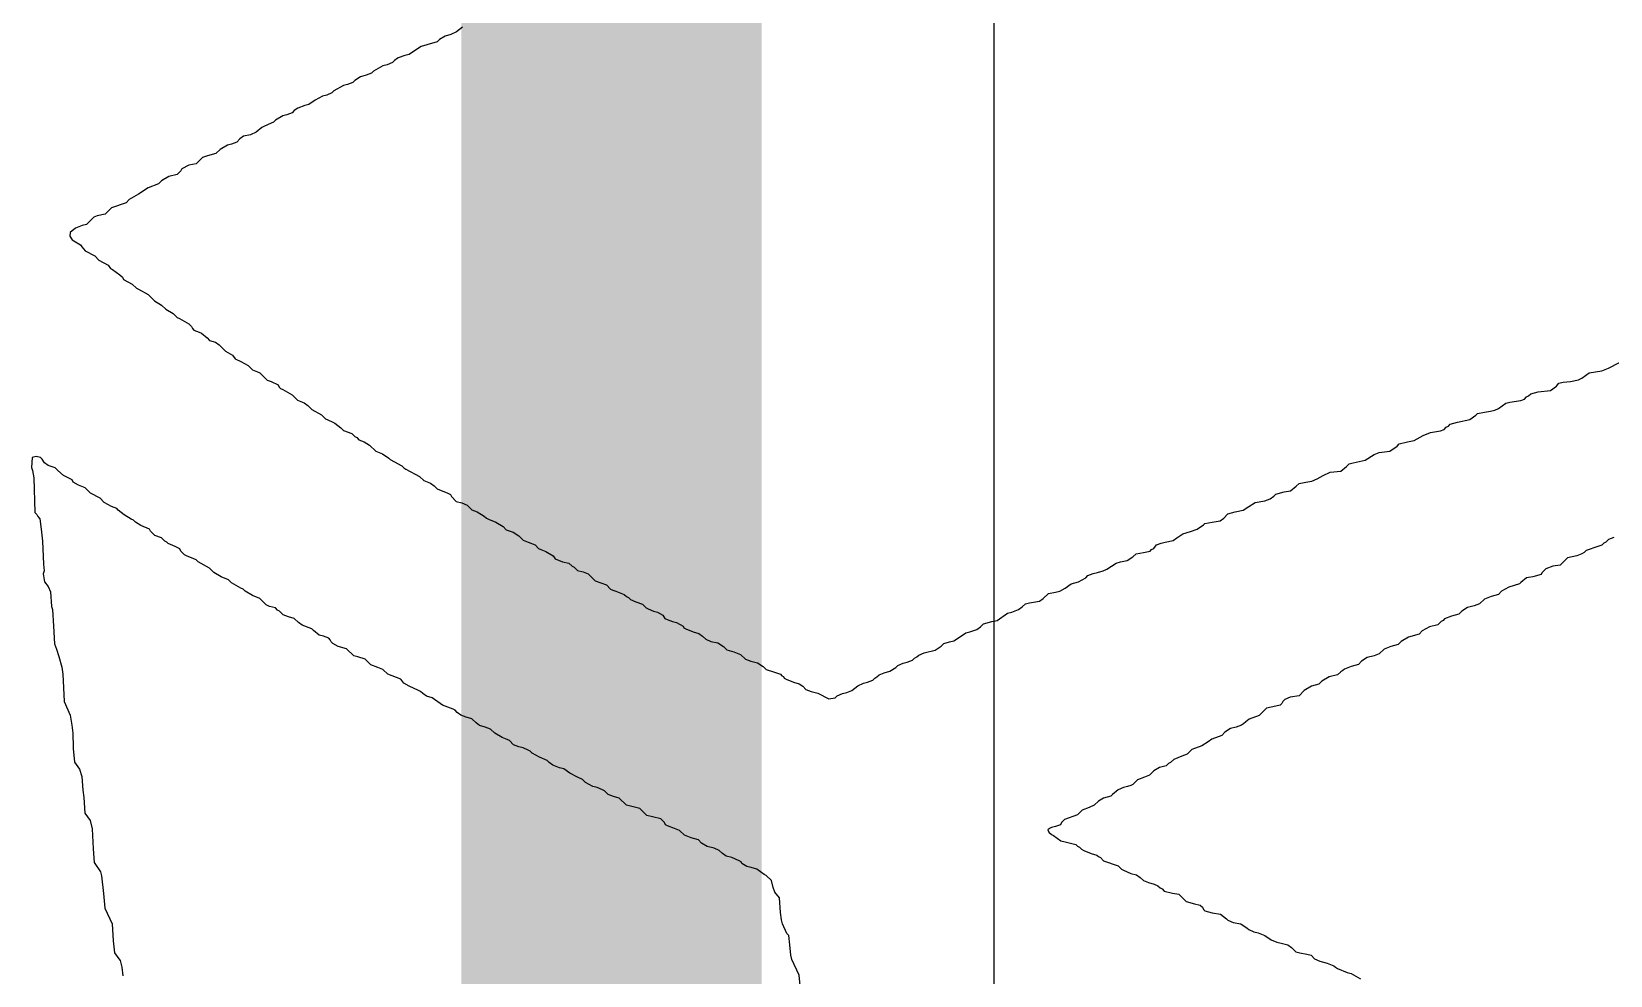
# Model space of a CAD drawing. Header units: inches. Extents: x 0 to 12.7, y -0.1 to 3.5.
# Drawn here: x 0.8146 to 0.9198, y 0.6828 to 0.7457 of the extents above; entities that cross this region are included whole.
import ezdxf

# ---------------------------------------------------------------- set-up
doc = ezdxf.new("R2010")
doc.units = ezdxf.units.IN
doc.header["$MEASUREMENT"] = 0
doc.layers.add('Bottom Overlay', color=54, linetype='Continuous')
doc.layers.add('Top Layer', color=1, linetype='Continuous')

msp = doc.modelspace()

# ---------------------------------------------------------------- linework, layer by layer
at = {"layer": 'Bottom Overlay'}
for p, q in [((0.84333, 0.74599), (0.84295, 0.74568)), ((0.84097, 0.74481), (0.84058, 0.74471)), ((0.84166, 0.74502), (0.84097, 0.74481)), ((0.8418, 0.74516), (0.84166, 0.74502)), ((0.84218, 0.7454), (0.8418, 0.74516)), ((0.84257, 0.74551), (0.84218, 0.7454)), ((0.84295, 0.74568), (0.84257, 0.74551)), ((0.83881, 0.74377), (0.83867, 0.74363)), ((0.83905, 0.74394), (0.83881, 0.74377)), ((0.8395, 0.74411), (0.83905, 0.74394)), ((0.83978, 0.74418), (0.8395, 0.74411)), ((0.8402, 0.74446), (0.83978, 0.74418)), ((0.84058, 0.74471), (0.8402, 0.74446)), ((0.83655, 0.74269), (0.83616, 0.74244)), ((0.83693, 0.74279), (0.83655, 0.74269)), ((0.83728, 0.74293), (0.83693, 0.74279)), ((0.83742, 0.74307), (0.83728, 0.74293)), ((0.83804, 0.74342), (0.83742, 0.74307)), ((0.83832, 0.74349), (0.83804, 0.74342)), ((0.83867, 0.74363), (0.83832, 0.74349)), ((0.83463, 0.74161), (0.83429, 0.74147)), ((0.83477, 0.74175), (0.83463, 0.74161)), ((0.8354, 0.7421), (0.83477, 0.74175)), ((0.83568, 0.74217), (0.8354, 0.7421)), ((0.83603, 0.7423), (0.83568, 0.74217)), ((0.83616, 0.74244), (0.83603, 0.7423)), ((0.83237, 0.7406), (0.83213, 0.74043)), ((0.83283, 0.74077), (0.83237, 0.7406)), ((0.8331, 0.74084), (0.83283, 0.74077)), ((0.83352, 0.74112), (0.8331, 0.74084)), ((0.83401, 0.7414), (0.83352, 0.74112)), ((0.83429, 0.74147), (0.83401, 0.7414)), ((0.8306, 0.73959), (0.83011, 0.73938)), ((0.83074, 0.73966), (0.8306, 0.73959)), ((0.83088, 0.7398), (0.83074, 0.73966)), ((0.83136, 0.74008), (0.83088, 0.7398)), ((0.83164, 0.74015), (0.83136, 0.74008)), ((0.83199, 0.74029), (0.83164, 0.74015)), ((0.83213, 0.74043), (0.83199, 0.74029)), ((0.82851, 0.73855), (0.8283, 0.73834)), ((0.82875, 0.73872), (0.82851, 0.73855)), ((0.82921, 0.73883), (0.82875, 0.73872)), ((0.82959, 0.739), (0.82921, 0.73883)), ((0.82997, 0.73931), (0.82959, 0.739)), ((0.83011, 0.73938), (0.82997, 0.73931)), ((0.82635, 0.73743), (0.82601, 0.7373)), ((0.82691, 0.73757), (0.82635, 0.73743)), ((0.82719, 0.73785), (0.82691, 0.73757)), ((0.82768, 0.73813), (0.82719, 0.73785)), ((0.82795, 0.7382), (0.82768, 0.73813)), ((0.8283, 0.73834), (0.82795, 0.7382)), ((0.82458, 0.73643), (0.82434, 0.73618)), ((0.82465, 0.73656), (0.82458, 0.73643)), ((0.8251, 0.73681), (0.82465, 0.73656)), ((0.82559, 0.73688), (0.8251, 0.73681)), ((0.82601, 0.7373), (0.82559, 0.73688)), ((0.82239, 0.73528), (0.82176, 0.73486)), ((0.82308, 0.73556), (0.82239, 0.73528)), ((0.82329, 0.73576), (0.82308, 0.73556)), ((0.82378, 0.73604), (0.82329, 0.73576)), ((0.82434, 0.73618), (0.82378, 0.73604)), ((0.82093, 0.7343), (0.81995, 0.73396)), ((0.82114, 0.73451), (0.82093, 0.7343)), ((0.82176, 0.73486), (0.82114, 0.73451)), ((0.81877, 0.73333), (0.81828, 0.73284)), ((0.81901, 0.73343), (0.81877, 0.73333)), ((0.81954, 0.73354), (0.81901, 0.73343)), ((0.81995, 0.73396), (0.81954, 0.73354)), ((0.8172, 0.73232), (0.81717, 0.73208)), ((0.81755, 0.7326), (0.8172, 0.73232)), ((0.818, 0.73277), (0.81755, 0.7326)), ((0.81828, 0.73284), (0.818, 0.73277)), ((0.81717, 0.73208), (0.81734, 0.73183)), ((0.81734, 0.73183), (0.8179, 0.73149)), ((0.8179, 0.73149), (0.81797, 0.73135)), ((0.81797, 0.73135), (0.81821, 0.7311)), ((0.81821, 0.7311), (0.81884, 0.73075)), ((0.81884, 0.73075), (0.81912, 0.73048)), ((0.81912, 0.73048), (0.81974, 0.73013)), ((0.81974, 0.73013), (0.81988, 0.72992)), ((0.81988, 0.72992), (0.82002, 0.72985)), ((0.82002, 0.72985), (0.82051, 0.7295)), ((0.82051, 0.7295), (0.82068, 0.72933)), ((0.82068, 0.72933), (0.82075, 0.72919)), ((0.82075, 0.72919), (0.82134, 0.72888)), ((0.82134, 0.72888), (0.82162, 0.7286)), ((0.82162, 0.7286), (0.82176, 0.72853)), ((0.82176, 0.72853), (0.82239, 0.72818)), ((0.82239, 0.72818), (0.82281, 0.72776)), ((0.82281, 0.72776), (0.82329, 0.72748)), ((0.82329, 0.72748), (0.82357, 0.72721)), ((0.82357, 0.72721), (0.82406, 0.72693)), ((0.82406, 0.72693), (0.82434, 0.72665)), ((0.82434, 0.72665), (0.82448, 0.72658)), ((0.82448, 0.72658), (0.8251, 0.72623)), ((0.8251, 0.72623), (0.82528, 0.72606)), ((0.82528, 0.72606), (0.82535, 0.72592)), ((0.82535, 0.72592), (0.82545, 0.72581)), ((0.82545, 0.72581), (0.8258, 0.72568)), ((0.8258, 0.72568), (0.82594, 0.72561)), ((0.82594, 0.72561), (0.82632, 0.72529)), ((0.82632, 0.72529), (0.82649, 0.72512)), ((0.82649, 0.72512), (0.82688, 0.72501)), ((0.82688, 0.72501), (0.82712, 0.72484)), ((0.82712, 0.72484), (0.82754, 0.72442)), ((0.82754, 0.72442), (0.82802, 0.72414)), ((0.82802, 0.72414), (0.8282, 0.7239)), ((0.8282, 0.7239), (0.82858, 0.72373)), ((0.82858, 0.72373), (0.82907, 0.72345)), ((0.82907, 0.72345), (0.82935, 0.72317)), ((0.82935, 0.72317), (0.82969, 0.72303)), ((0.82969, 0.72303), (0.82983, 0.72296)), ((0.82983, 0.72296), (0.83032, 0.72247)), ((0.91792, 0.72261), (0.91841, 0.72296)), ((0.91841, 0.72296), (0.91924, 0.7231)), ((0.91924, 0.7231), (0.9197, 0.72327)), ((0.9197, 0.72327), (0.92043, 0.72366)), ((0.83032, 0.72247), (0.8306, 0.7224)), ((0.8306, 0.7224), (0.83105, 0.72216)), ((0.83105, 0.72216), (0.83112, 0.72202)), ((0.83112, 0.72202), (0.83122, 0.72192)), ((0.83122, 0.72192), (0.83136, 0.72185)), ((0.83136, 0.72185), (0.83199, 0.7215)), ((0.91451, 0.72157), (0.915, 0.72171)), ((0.915, 0.72171), (0.91583, 0.72178)), ((0.91583, 0.72178), (0.91622, 0.72209)), ((0.91622, 0.72209), (0.91639, 0.72227)), ((0.91639, 0.72227), (0.91667, 0.72234)), ((0.91667, 0.72234), (0.91716, 0.7224)), ((0.91716, 0.7224), (0.91768, 0.72251)), ((0.91768, 0.72251), (0.91792, 0.72261)), ((0.83199, 0.7215), (0.83234, 0.72115)), ((0.83234, 0.72115), (0.83279, 0.72098)), ((0.83279, 0.72098), (0.83303, 0.7208)), ((0.83303, 0.7208), (0.83331, 0.72053)), ((0.91211, 0.72049), (0.91236, 0.7206)), ((0.91236, 0.7206), (0.91284, 0.72094)), ((0.91284, 0.72094), (0.91312, 0.72101)), ((0.91312, 0.72101), (0.91385, 0.72112)), ((0.91385, 0.72112), (0.91409, 0.72122)), ((0.91409, 0.72122), (0.91423, 0.72136)), ((0.91423, 0.72136), (0.91437, 0.72143)), ((0.91437, 0.72143), (0.91451, 0.72157)), ((0.83331, 0.72053), (0.83394, 0.72018)), ((0.83394, 0.72018), (0.83422, 0.7199)), ((0.83422, 0.7199), (0.83436, 0.71983)), ((0.83436, 0.71983), (0.8347, 0.71969)), ((0.8347, 0.71969), (0.83484, 0.71962)), ((0.83484, 0.71962), (0.83523, 0.71931)), ((0.90902, 0.71941), (0.90915, 0.71955)), ((0.90915, 0.71955), (0.90964, 0.71969)), ((0.90964, 0.71969), (0.91044, 0.71987)), ((0.91044, 0.71987), (0.91086, 0.72014)), ((0.91086, 0.72014), (0.91096, 0.72025)), ((0.91096, 0.72025), (0.91142, 0.72035)), ((0.91142, 0.72035), (0.91183, 0.72042)), ((0.91183, 0.72042), (0.91211, 0.72049)), ((0.83523, 0.71931), (0.8354, 0.71913)), ((0.8354, 0.71913), (0.83596, 0.71893)), ((0.83596, 0.71893), (0.83616, 0.71872)), ((0.83616, 0.71872), (0.8363, 0.71865)), ((0.8363, 0.71865), (0.83644, 0.71851)), ((0.83644, 0.71851), (0.83679, 0.71837)), ((0.9063, 0.71837), (0.90675, 0.71847)), ((0.90675, 0.71847), (0.90735, 0.71879)), ((0.90735, 0.71879), (0.90783, 0.719)), ((0.90783, 0.719), (0.90849, 0.7191)), ((0.90849, 0.7191), (0.90874, 0.7192)), ((0.90874, 0.7192), (0.90888, 0.71934)), ((0.90888, 0.71934), (0.90902, 0.71941)), ((0.81494, 0.7174), (0.81466, 0.71733)), ((0.81522, 0.71733), (0.81494, 0.7174)), ((0.83679, 0.71837), (0.83714, 0.71816)), ((0.83714, 0.71816), (0.83756, 0.71774)), ((0.83756, 0.71774), (0.83801, 0.71757)), ((0.83801, 0.71757), (0.83843, 0.71729)), ((0.90348, 0.71715), (0.90407, 0.71753)), ((0.90407, 0.71753), (0.90442, 0.71767)), ((0.90442, 0.71767), (0.90512, 0.71774)), ((0.90512, 0.71774), (0.90561, 0.71809)), ((0.90561, 0.71809), (0.90574, 0.71823)), ((0.90574, 0.71823), (0.9063, 0.71837)), ((0.81466, 0.71733), (0.81463, 0.71666)), ((0.81463, 0.71666), (0.8147, 0.71646)), ((0.8147, 0.71646), (0.81477, 0.71597)), ((0.81533, 0.71722), (0.81522, 0.71733)), ((0.8155, 0.71698), (0.81533, 0.71722)), ((0.81574, 0.7168), (0.8155, 0.71698)), ((0.8162, 0.71663), (0.81574, 0.7168)), ((0.81637, 0.71646), (0.8162, 0.71663)), ((0.81675, 0.71614), (0.81637, 0.71646)), ((0.83843, 0.71729), (0.83853, 0.71719)), ((0.83853, 0.71719), (0.8393, 0.71677)), ((0.8393, 0.71677), (0.83944, 0.71663)), ((0.83944, 0.71663), (0.83957, 0.71656)), ((0.83957, 0.71656), (0.84048, 0.71607)), ((0.90067, 0.71614), (0.90115, 0.71635)), ((0.90115, 0.71635), (0.90185, 0.71642)), ((0.90185, 0.71642), (0.90223, 0.71673)), ((0.90223, 0.71673), (0.90241, 0.71691)), ((0.90241, 0.71691), (0.90268, 0.71698)), ((0.90268, 0.71698), (0.90348, 0.71715)), ((0.81477, 0.71597), (0.81484, 0.71367)), ((0.81689, 0.71607), (0.81675, 0.71614)), ((0.81734, 0.71583), (0.81689, 0.71607)), ((0.81741, 0.71569), (0.81734, 0.71583)), ((0.81776, 0.71548), (0.81741, 0.71569)), ((0.81821, 0.71531), (0.81776, 0.71548)), ((0.81856, 0.71496), (0.81821, 0.71531)), ((0.84048, 0.71607), (0.84076, 0.71579)), ((0.84076, 0.71579), (0.84121, 0.71562)), ((0.84121, 0.71562), (0.84145, 0.71545)), ((0.84145, 0.71545), (0.84166, 0.71524)), ((0.89851, 0.7151), (0.89889, 0.71541)), ((0.89889, 0.71541), (0.89907, 0.71559)), ((0.89907, 0.71559), (0.89952, 0.71569)), ((0.89952, 0.71569), (0.89993, 0.71576)), ((0.89993, 0.71576), (0.90028, 0.7159)), ((0.90028, 0.7159), (0.90067, 0.71614)), ((0.81919, 0.71461), (0.81856, 0.71496)), ((0.81947, 0.71433), (0.81919, 0.71461)), ((0.81995, 0.71406), (0.81947, 0.71433)), ((0.84166, 0.71524), (0.84236, 0.71496)), ((0.84236, 0.71496), (0.84253, 0.71486)), ((0.84253, 0.71486), (0.8426, 0.71472)), ((0.8426, 0.71472), (0.84291, 0.7144)), ((0.84291, 0.7144), (0.8433, 0.7143)), ((0.8433, 0.7143), (0.84364, 0.71416)), ((0.89573, 0.71406), (0.89614, 0.71433)), ((0.89614, 0.71433), (0.8968, 0.71444)), ((0.8968, 0.71444), (0.89715, 0.71458)), ((0.89715, 0.71458), (0.8974, 0.71475)), ((0.8974, 0.71475), (0.89753, 0.71489)), ((0.89753, 0.71489), (0.89809, 0.71503)), ((0.89809, 0.71503), (0.89851, 0.7151)), ((0.81484, 0.71367), (0.81498, 0.71353)), ((0.81498, 0.71353), (0.81505, 0.71339)), ((0.81505, 0.71339), (0.81519, 0.71325)), ((0.81519, 0.71325), (0.81526, 0.71256)), ((0.8203, 0.71392), (0.81995, 0.71406)), ((0.8204, 0.71381), (0.8203, 0.71392)), ((0.82079, 0.7135), (0.8204, 0.71381)), ((0.82127, 0.71322), (0.82079, 0.7135)), ((0.82141, 0.71315), (0.82127, 0.71322)), ((0.84364, 0.71416), (0.84396, 0.71385)), ((0.84396, 0.71385), (0.84431, 0.71371)), ((0.84431, 0.71371), (0.84479, 0.71343)), ((0.84479, 0.71343), (0.84493, 0.71329)), ((0.84493, 0.71329), (0.84507, 0.71322)), ((0.84507, 0.71322), (0.84556, 0.71301)), ((0.89381, 0.71312), (0.89406, 0.71329)), ((0.89406, 0.71329), (0.89433, 0.71357)), ((0.89433, 0.71357), (0.89482, 0.71371)), ((0.89482, 0.71371), (0.89534, 0.71381)), ((0.89534, 0.71381), (0.89573, 0.71406)), ((0.81526, 0.71256), (0.81536, 0.71176)), ((0.82155, 0.71301), (0.82141, 0.71315)), ((0.8219, 0.7128), (0.82155, 0.71301)), ((0.82249, 0.71256), (0.8219, 0.7128)), ((0.82256, 0.71242), (0.82249, 0.71256)), ((0.82284, 0.71214), (0.82256, 0.71242)), ((0.82329, 0.71197), (0.82284, 0.71214)), ((0.84556, 0.71301), (0.84605, 0.71273)), ((0.84605, 0.71273), (0.84625, 0.71252)), ((0.84625, 0.71252), (0.84671, 0.71235)), ((0.84671, 0.71235), (0.84709, 0.71211)), ((0.89092, 0.71197), (0.89134, 0.71225)), ((0.89134, 0.71225), (0.89183, 0.71239)), ((0.89183, 0.71239), (0.89228, 0.71256)), ((0.89228, 0.71256), (0.8927, 0.71284)), ((0.8927, 0.71284), (0.8928, 0.71294)), ((0.8928, 0.71294), (0.89329, 0.71301)), ((0.89329, 0.71301), (0.89381, 0.71312)), ((0.81536, 0.71176), (0.81543, 0.71023)), ((0.8235, 0.71176), (0.82329, 0.71197)), ((0.82364, 0.71169), (0.8235, 0.71176)), ((0.82374, 0.71159), (0.82364, 0.71169)), ((0.8242, 0.71141), (0.82374, 0.71159)), ((0.82451, 0.71124), (0.8242, 0.71141)), ((0.82458, 0.7111), (0.82451, 0.71124)), ((0.82482, 0.71085), (0.82458, 0.7111)), ((0.84709, 0.71211), (0.84737, 0.71183)), ((0.84737, 0.71183), (0.84772, 0.71169)), ((0.84772, 0.71169), (0.84817, 0.71152)), ((0.84817, 0.71152), (0.84841, 0.71127)), ((0.84841, 0.71127), (0.84855, 0.7112)), ((0.84855, 0.7112), (0.8489, 0.71106)), ((0.8887, 0.71099), (0.88915, 0.7111)), ((0.88915, 0.7111), (0.88925, 0.7112)), ((0.88925, 0.7112), (0.88939, 0.71127)), ((0.88939, 0.71127), (0.88957, 0.71152)), ((0.88957, 0.71152), (0.88988, 0.71162)), ((0.88988, 0.71162), (0.89016, 0.71169)), ((0.89016, 0.71169), (0.89068, 0.71179)), ((0.89068, 0.71179), (0.89092, 0.71197)), ((0.9182, 0.71113), (0.91806, 0.71099)), ((0.91897, 0.71141), (0.9182, 0.71113)), ((0.91924, 0.71148), (0.91897, 0.71141)), ((0.91938, 0.71162), (0.91924, 0.71148)), ((0.91952, 0.71169), (0.91938, 0.71162)), ((0.9197, 0.71186), (0.91952, 0.71169)), ((0.92004, 0.712), (0.9197, 0.71186)), ((0.81543, 0.71023), (0.81546, 0.70978)), ((0.82496, 0.71078), (0.82482, 0.71085)), ((0.82545, 0.71058), (0.82496, 0.71078)), ((0.82559, 0.71051), (0.82545, 0.71058)), ((0.82573, 0.71037), (0.82559, 0.71051)), ((0.82649, 0.70995), (0.82573, 0.71037)), ((0.8489, 0.71106), (0.84938, 0.71078)), ((0.84938, 0.71078), (0.84952, 0.71058)), ((0.84952, 0.71058), (0.85001, 0.71037)), ((0.85001, 0.71037), (0.85043, 0.7103)), ((0.85043, 0.7103), (0.85064, 0.71009)), ((0.85064, 0.71009), (0.85078, 0.71002)), ((0.85078, 0.71002), (0.85099, 0.70981)), ((0.88626, 0.70988), (0.88689, 0.7103)), ((0.88689, 0.7103), (0.88717, 0.71037)), ((0.88717, 0.71037), (0.88762, 0.71047)), ((0.88762, 0.71047), (0.888, 0.71072)), ((0.888, 0.71072), (0.88821, 0.71092)), ((0.88821, 0.71092), (0.8887, 0.71099)), ((0.91597, 0.71009), (0.91552, 0.70992)), ((0.91646, 0.71016), (0.91597, 0.71009)), ((0.91695, 0.71065), (0.91646, 0.71016)), ((0.91757, 0.71078), (0.91695, 0.71065)), ((0.91792, 0.71092), (0.91757, 0.71078)), ((0.91806, 0.71099), (0.91792, 0.71092)), ((0.81546, 0.70978), (0.8154, 0.70957)), ((0.8154, 0.70957), (0.8155, 0.70905)), ((0.8155, 0.70905), (0.81574, 0.70873)), ((0.82677, 0.70967), (0.82649, 0.70995)), ((0.82726, 0.70939), (0.82677, 0.70967)), ((0.82775, 0.70918), (0.82726, 0.70939)), ((0.82795, 0.70898), (0.82775, 0.70918)), ((0.82858, 0.70863), (0.82795, 0.70898)), ((0.85099, 0.70981), (0.85137, 0.70971)), ((0.85137, 0.70971), (0.85172, 0.70957)), ((0.85172, 0.70957), (0.85217, 0.70912)), ((0.85217, 0.70912), (0.85293, 0.70884)), ((0.8839, 0.70891), (0.88438, 0.70905)), ((0.88438, 0.70905), (0.88487, 0.70932)), ((0.88487, 0.70932), (0.88501, 0.70946)), ((0.88501, 0.70946), (0.88536, 0.7096)), ((0.88536, 0.7096), (0.88564, 0.70967)), ((0.88564, 0.70967), (0.88602, 0.70978)), ((0.88602, 0.70978), (0.88626, 0.70988)), ((0.91385, 0.70901), (0.91375, 0.70891)), ((0.91423, 0.70932), (0.91385, 0.70901)), ((0.91465, 0.70939), (0.91423, 0.70932)), ((0.91521, 0.70953), (0.91465, 0.70939)), ((0.91524, 0.70964), (0.91521, 0.70953)), ((0.91552, 0.70992), (0.91524, 0.70964)), ((0.81574, 0.70873), (0.81588, 0.70838)), ((0.81588, 0.70838), (0.81595, 0.70741)), ((0.82872, 0.70856), (0.82858, 0.70863)), ((0.82886, 0.70842), (0.82872, 0.70856)), ((0.82935, 0.70814), (0.82886, 0.70842)), ((0.82983, 0.70793), (0.82935, 0.70814)), ((0.83025, 0.70751), (0.82983, 0.70793)), ((0.85293, 0.70884), (0.85321, 0.70856)), ((0.85321, 0.70856), (0.85335, 0.70849)), ((0.85335, 0.70849), (0.85356, 0.70842)), ((0.85356, 0.70842), (0.85412, 0.70821)), ((0.85412, 0.70821), (0.85426, 0.70807)), ((0.85426, 0.70807), (0.85439, 0.708)), ((0.85439, 0.708), (0.85453, 0.70786)), ((0.88177, 0.70776), (0.88202, 0.70793)), ((0.88202, 0.70793), (0.88237, 0.70828)), ((0.88237, 0.70828), (0.88285, 0.70835)), ((0.88285, 0.70835), (0.88313, 0.70842)), ((0.88313, 0.70842), (0.88348, 0.70863)), ((0.88348, 0.70863), (0.8839, 0.70891)), ((0.91187, 0.70807), (0.91142, 0.7079)), ((0.91236, 0.70821), (0.91187, 0.70807)), ((0.91256, 0.70842), (0.91236, 0.70821)), ((0.91305, 0.7087), (0.91256, 0.70842)), ((0.91375, 0.70891), (0.91305, 0.7087)), ((0.81595, 0.70741), (0.81602, 0.7072)), ((0.81602, 0.7072), (0.81609, 0.70609)), ((0.83049, 0.70741), (0.83025, 0.70751)), ((0.83088, 0.70731), (0.83049, 0.70741)), ((0.83102, 0.70717), (0.83088, 0.70731)), ((0.83115, 0.7071), (0.83102, 0.70717)), ((0.8314, 0.70685), (0.83115, 0.7071)), ((0.85453, 0.70786), (0.85488, 0.70772)), ((0.85488, 0.70772), (0.85533, 0.70755)), ((0.85533, 0.70755), (0.85558, 0.70731)), ((0.85558, 0.70731), (0.85572, 0.70724)), ((0.85572, 0.70724), (0.85606, 0.7071)), ((0.85606, 0.7071), (0.85634, 0.70703)), ((0.85634, 0.70703), (0.85669, 0.70682)), ((0.87896, 0.70647), (0.87965, 0.70696)), ((0.87965, 0.70696), (0.87993, 0.70703)), ((0.87993, 0.70703), (0.88038, 0.7072)), ((0.88038, 0.7072), (0.88063, 0.70738)), ((0.88063, 0.70738), (0.88084, 0.70758)), ((0.88084, 0.70758), (0.88111, 0.70765)), ((0.88111, 0.70765), (0.88177, 0.70776)), ((0.90971, 0.70689), (0.90922, 0.70675)), ((0.90992, 0.7071), (0.90971, 0.70689)), ((0.9103, 0.70734), (0.90992, 0.7071)), ((0.91075, 0.70745), (0.9103, 0.70734)), ((0.9111, 0.70758), (0.91075, 0.70745)), ((0.91142, 0.7079), (0.9111, 0.70758)), ((0.81609, 0.70609), (0.81616, 0.70491)), ((0.83175, 0.70671), (0.8314, 0.70685)), ((0.83213, 0.70661), (0.83175, 0.70671)), ((0.83241, 0.70633), (0.83213, 0.70661)), ((0.83265, 0.70616), (0.83241, 0.70633)), ((0.83331, 0.70591), (0.83265, 0.70616)), ((0.83342, 0.70581), (0.83331, 0.70591)), ((0.8338, 0.7055), (0.83342, 0.70581)), ((0.85669, 0.70682), (0.85683, 0.70661)), ((0.85683, 0.70661), (0.85697, 0.70654)), ((0.85697, 0.70654), (0.85732, 0.7064)), ((0.85732, 0.7064), (0.8576, 0.70633)), ((0.8576, 0.70633), (0.85805, 0.70609)), ((0.85805, 0.70609), (0.85808, 0.70598)), ((0.85808, 0.70598), (0.85822, 0.70591)), ((0.85822, 0.70591), (0.85871, 0.70571)), ((0.87715, 0.70571), (0.8776, 0.70588)), ((0.8776, 0.70588), (0.87784, 0.70605)), ((0.87784, 0.70605), (0.87805, 0.70626)), ((0.87805, 0.70626), (0.87861, 0.7064)), ((0.87861, 0.7064), (0.87896, 0.70647)), ((0.90776, 0.70605), (0.90728, 0.70578)), ((0.90832, 0.70619), (0.90776, 0.70605)), ((0.90853, 0.7064), (0.90832, 0.70619)), ((0.90867, 0.70647), (0.90853, 0.7064)), ((0.90877, 0.70658), (0.90867, 0.70647)), ((0.90922, 0.70675), (0.90877, 0.70658)), ((0.81616, 0.70491), (0.8163, 0.70456)), ((0.83408, 0.70543), (0.8338, 0.7055)), ((0.83443, 0.70529), (0.83408, 0.70543)), ((0.83453, 0.70518), (0.83443, 0.70529)), ((0.8346, 0.70504), (0.83453, 0.70518)), ((0.8347, 0.70494), (0.8346, 0.70504)), ((0.83505, 0.70473), (0.8347, 0.70494)), ((0.85871, 0.70571), (0.85909, 0.7056)), ((0.85909, 0.7056), (0.85933, 0.70543)), ((0.85933, 0.70543), (0.85954, 0.70522)), ((0.85954, 0.70522), (0.85989, 0.70508)), ((0.85989, 0.70508), (0.86034, 0.70498)), ((0.86034, 0.70498), (0.86073, 0.70473)), ((0.87482, 0.70449), (0.87523, 0.70477)), ((0.87523, 0.70477), (0.87541, 0.70494)), ((0.87541, 0.70494), (0.87579, 0.70504)), ((0.87579, 0.70504), (0.87607, 0.70511)), ((0.87607, 0.70511), (0.87645, 0.70536)), ((0.87645, 0.70536), (0.87687, 0.70564)), ((0.87687, 0.70564), (0.87715, 0.70571)), ((0.90568, 0.70487), (0.90519, 0.70473)), ((0.90588, 0.70508), (0.90568, 0.70487)), ((0.90637, 0.70536), (0.90588, 0.70508)), ((0.90707, 0.70557), (0.90637, 0.70536)), ((0.90728, 0.70578), (0.90707, 0.70557)), ((0.8163, 0.70456), (0.81644, 0.70407)), ((0.81644, 0.70407), (0.81665, 0.70337)), ((0.83561, 0.70459), (0.83505, 0.70473)), ((0.8361, 0.70411), (0.83561, 0.70459)), ((0.83637, 0.70404), (0.8361, 0.70411)), ((0.83686, 0.7039), (0.83637, 0.70404)), ((0.83724, 0.70351), (0.83686, 0.7039)), ((0.86073, 0.70473), (0.86094, 0.70452)), ((0.86094, 0.70452), (0.86142, 0.70438)), ((0.86142, 0.70438), (0.86187, 0.70421)), ((0.86187, 0.70421), (0.86219, 0.7039)), ((0.86219, 0.7039), (0.86254, 0.70376)), ((0.86254, 0.70376), (0.86299, 0.70365)), ((0.87297, 0.70369), (0.87332, 0.70383)), ((0.87332, 0.70383), (0.87346, 0.70397)), ((0.87346, 0.70397), (0.8736, 0.70404)), ((0.8736, 0.70404), (0.87374, 0.70417)), ((0.87374, 0.70417), (0.87409, 0.70431)), ((0.87409, 0.70431), (0.87482, 0.70449)), ((0.90324, 0.70376), (0.90303, 0.70355)), ((0.90362, 0.704), (0.90324, 0.70376)), ((0.90407, 0.70411), (0.90362, 0.704)), ((0.90442, 0.70424), (0.90407, 0.70411)), ((0.90474, 0.70456), (0.90442, 0.70424)), ((0.90519, 0.70473), (0.90474, 0.70456)), ((0.81665, 0.70337), (0.81672, 0.70289)), ((0.81672, 0.70289), (0.81679, 0.70108)), ((0.8377, 0.70334), (0.83724, 0.70351)), ((0.83804, 0.7032), (0.8377, 0.70334)), ((0.83836, 0.70289), (0.83804, 0.7032)), ((0.83923, 0.70257), (0.83836, 0.70289)), ((0.86299, 0.70365), (0.86337, 0.70341)), ((0.86337, 0.70341), (0.86358, 0.7032)), ((0.86358, 0.7032), (0.86407, 0.70306)), ((0.86407, 0.70306), (0.86452, 0.70289)), ((0.86452, 0.70289), (0.86462, 0.70278)), ((0.86462, 0.70278), (0.86473, 0.70275)), ((0.86473, 0.70275), (0.86476, 0.70264)), ((0.87082, 0.70264), (0.87095, 0.70271)), ((0.87095, 0.70271), (0.87109, 0.70285)), ((0.87109, 0.70285), (0.87144, 0.70299)), ((0.87144, 0.70299), (0.87182, 0.7031)), ((0.87182, 0.7031), (0.87221, 0.70334)), ((0.87221, 0.70334), (0.87235, 0.70348)), ((0.87235, 0.70348), (0.87269, 0.70362)), ((0.87269, 0.70362), (0.87297, 0.70369)), ((0.90108, 0.70271), (0.9006, 0.70244)), ((0.90164, 0.70285), (0.90108, 0.70271)), ((0.90185, 0.70306), (0.90164, 0.70285)), ((0.90199, 0.70313), (0.90185, 0.70306)), ((0.90209, 0.70324), (0.90199, 0.70313)), ((0.90254, 0.70341), (0.90209, 0.70324)), ((0.90303, 0.70355), (0.90254, 0.70341)), ((0.83944, 0.7023), (0.83923, 0.70257)), ((0.83978, 0.70209), (0.83944, 0.7023)), ((0.84041, 0.70181), (0.83978, 0.70209)), ((0.84055, 0.70174), (0.84041, 0.70181)), ((0.84069, 0.7016), (0.84055, 0.70174)), ((0.86476, 0.70264), (0.8649, 0.70257)), ((0.8649, 0.70257), (0.86539, 0.70237)), ((0.86539, 0.70237), (0.86577, 0.70226)), ((0.86577, 0.70226), (0.86601, 0.70209)), ((0.86601, 0.70209), (0.86622, 0.70188)), ((0.86622, 0.70188), (0.86657, 0.70174)), ((0.86657, 0.70174), (0.86702, 0.70164)), ((0.86702, 0.70164), (0.86775, 0.70125)), ((0.86866, 0.7016), (0.86894, 0.70167)), ((0.86894, 0.70167), (0.86928, 0.70181)), ((0.86928, 0.70181), (0.86967, 0.70212)), ((0.86967, 0.70212), (0.87005, 0.7023)), ((0.87005, 0.7023), (0.87033, 0.70237)), ((0.87033, 0.70237), (0.87068, 0.7025)), ((0.87068, 0.7025), (0.87082, 0.70264)), ((0.89941, 0.70181), (0.89907, 0.70146)), ((0.8999, 0.70209), (0.89941, 0.70181)), ((0.90039, 0.70223), (0.8999, 0.70209)), ((0.9006, 0.70244), (0.90039, 0.70223)), ((0.81679, 0.70108), (0.8172, 0.70017)), ((0.84093, 0.70143), (0.84069, 0.7016)), ((0.84131, 0.70132), (0.84093, 0.70143)), ((0.84201, 0.70083), (0.84131, 0.70132)), ((0.84271, 0.70056), (0.84201, 0.70083)), ((0.84284, 0.70049), (0.84271, 0.70056)), ((0.86775, 0.70125), (0.86817, 0.70132)), ((0.86817, 0.70132), (0.86831, 0.70146)), ((0.86831, 0.70146), (0.86866, 0.7016)), ((0.89691, 0.70063), (0.89642, 0.70014)), ((0.89753, 0.70077), (0.89691, 0.70063)), ((0.89781, 0.70083), (0.89753, 0.70077)), ((0.89792, 0.70094), (0.89781, 0.70083)), ((0.89799, 0.70108), (0.89792, 0.70094)), ((0.89813, 0.70122), (0.89799, 0.70108)), ((0.89847, 0.70136), (0.89813, 0.70122)), ((0.89907, 0.70146), (0.89847, 0.70136)), ((0.8172, 0.70017), (0.81731, 0.69951)), ((0.81731, 0.69951), (0.81738, 0.69896)), ((0.84298, 0.70035), (0.84284, 0.70049)), ((0.84323, 0.70017), (0.84298, 0.70035)), ((0.84358, 0.70003), (0.84323, 0.70017)), ((0.84396, 0.69993), (0.84358, 0.70003)), ((0.84424, 0.69965), (0.84396, 0.69993)), ((0.84448, 0.69948), (0.84424, 0.69965)), ((0.89524, 0.69951), (0.89489, 0.69937)), ((0.89538, 0.69958), (0.89524, 0.69951)), ((0.89552, 0.69972), (0.89538, 0.69958)), ((0.89576, 0.6999), (0.89552, 0.69972)), ((0.89642, 0.70014), (0.89576, 0.6999)), ((0.81738, 0.69896), (0.81741, 0.69802)), ((0.84486, 0.69937), (0.84448, 0.69948)), ((0.84521, 0.69923), (0.84486, 0.69937)), ((0.84549, 0.69896), (0.84521, 0.69923)), ((0.84598, 0.69868), (0.84549, 0.69896)), ((0.84632, 0.69854), (0.84598, 0.69868)), ((0.84646, 0.69847), (0.84632, 0.69854)), ((0.84674, 0.69819), (0.84646, 0.69847)), ((0.89326, 0.69857), (0.89301, 0.6984)), ((0.89392, 0.69882), (0.89326, 0.69857)), ((0.89412, 0.69903), (0.89392, 0.69882)), ((0.89451, 0.69927), (0.89412, 0.69903)), ((0.89489, 0.69937), (0.89451, 0.69927)), ((0.81741, 0.69802), (0.81741, 0.69795)), ((0.81741, 0.69795), (0.81748, 0.69704)), ((0.84709, 0.69805), (0.84674, 0.69819)), ((0.84737, 0.69798), (0.84709, 0.69805)), ((0.84772, 0.69784), (0.84737, 0.69798)), ((0.84785, 0.69777), (0.84772, 0.69784)), ((0.84799, 0.69763), (0.84785, 0.69777)), ((0.84848, 0.69736), (0.84799, 0.69763)), ((0.89127, 0.69743), (0.89072, 0.69722)), ((0.89162, 0.69756), (0.89127, 0.69743)), ((0.89193, 0.69788), (0.89162, 0.69756)), ((0.89259, 0.69812), (0.89193, 0.69788)), ((0.89301, 0.6984), (0.89259, 0.69812)), ((0.81748, 0.69704), (0.81783, 0.69656)), ((0.81783, 0.69656), (0.81797, 0.69607)), ((0.84897, 0.69715), (0.84848, 0.69736)), ((0.84911, 0.69701), (0.84897, 0.69715)), ((0.84935, 0.69683), (0.84911, 0.69701)), ((0.8498, 0.69666), (0.84935, 0.69683)), ((0.85008, 0.69659), (0.8498, 0.69666)), ((0.8505, 0.69631), (0.85008, 0.69659)), ((0.88939, 0.69645), (0.88912, 0.69617)), ((0.88978, 0.69669), (0.88939, 0.69645)), ((0.89023, 0.6968), (0.88978, 0.69669)), ((0.89037, 0.69694), (0.89023, 0.6968)), ((0.89051, 0.69701), (0.89037, 0.69694)), ((0.89072, 0.69722), (0.89051, 0.69701)), ((0.81797, 0.69607), (0.81804, 0.69516)), ((0.85099, 0.69603), (0.8505, 0.69631)), ((0.85133, 0.69589), (0.85099, 0.69603)), ((0.85154, 0.69569), (0.85133, 0.69589)), ((0.85203, 0.69541), (0.85154, 0.69569)), ((0.85231, 0.69534), (0.85203, 0.69541)), ((0.85266, 0.6952), (0.85231, 0.69534)), ((0.88738, 0.69534), (0.88703, 0.6952)), ((0.88765, 0.69541), (0.88738, 0.69534)), ((0.88786, 0.69548), (0.88765, 0.69541)), ((0.888, 0.69555), (0.88786, 0.69548)), ((0.88832, 0.69586), (0.888, 0.69555)), ((0.88877, 0.69603), (0.88832, 0.69586)), ((0.88912, 0.69617), (0.88877, 0.69603)), ((0.81804, 0.69516), (0.81811, 0.69468)), ((0.81811, 0.69468), (0.81818, 0.69363)), ((0.85279, 0.69513), (0.85266, 0.6952)), ((0.85304, 0.69489), (0.85279, 0.69513)), ((0.85339, 0.69475), (0.85304, 0.69489)), ((0.85377, 0.69464), (0.85339, 0.69475)), ((0.85426, 0.69416), (0.85377, 0.69464)), ((0.88571, 0.69443), (0.88543, 0.69416)), ((0.88605, 0.69464), (0.88571, 0.69443)), ((0.88654, 0.69478), (0.88605, 0.69464)), ((0.88665, 0.69489), (0.88654, 0.69478)), ((0.88703, 0.6952), (0.88665, 0.69489)), ((0.81818, 0.69363), (0.81853, 0.69315)), ((0.85488, 0.69402), (0.85426, 0.69416)), ((0.85516, 0.69395), (0.85488, 0.69402)), ((0.85561, 0.69349), (0.85516, 0.69395)), ((0.856, 0.69339), (0.85561, 0.69349)), ((0.85655, 0.69325), (0.856, 0.69339)), ((0.8568, 0.69301), (0.85655, 0.69325)), ((0.88344, 0.69322), (0.88324, 0.69301)), ((0.88431, 0.69353), (0.88344, 0.69322)), ((0.88463, 0.69384), (0.88431, 0.69353)), ((0.88508, 0.69402), (0.88463, 0.69384)), ((0.88543, 0.69416), (0.88508, 0.69402)), ((0.81853, 0.69315), (0.81867, 0.69259)), ((0.81867, 0.69259), (0.81873, 0.69127)), ((0.85686, 0.69287), (0.8568, 0.69301)), ((0.857, 0.6928), (0.85686, 0.69287)), ((0.85746, 0.69262), (0.857, 0.6928)), ((0.8578, 0.69249), (0.85746, 0.69262)), ((0.85812, 0.69217), (0.8578, 0.69249)), ((0.85857, 0.692), (0.85812, 0.69217)), ((0.88244, 0.69262), (0.88233, 0.69252)), ((0.88233, 0.69252), (0.8824, 0.69238)), ((0.8824, 0.69238), (0.88257, 0.69221)), ((0.88257, 0.69269), (0.88244, 0.69262)), ((0.88285, 0.69276), (0.88257, 0.69269)), ((0.88257, 0.69221), (0.88271, 0.69214)), ((0.88271, 0.69214), (0.8832, 0.69179)), ((0.88317, 0.69287), (0.88285, 0.69276)), ((0.88324, 0.69301), (0.88317, 0.69287)), ((0.81873, 0.69127), (0.8188, 0.69036)), ((0.85906, 0.69186), (0.85857, 0.692)), ((0.85927, 0.69165), (0.85906, 0.69186)), ((0.85965, 0.69141), (0.85927, 0.69165)), ((0.8601, 0.6913), (0.85965, 0.69141)), ((0.86045, 0.69116), (0.8601, 0.6913)), ((0.86066, 0.69095), (0.86045, 0.69116)), ((0.8832, 0.69179), (0.88348, 0.69172)), ((0.88348, 0.69172), (0.88393, 0.69162)), ((0.88393, 0.69162), (0.88421, 0.69155)), ((0.88421, 0.69155), (0.88431, 0.69144)), ((0.88431, 0.69144), (0.88445, 0.69137)), ((0.88445, 0.69137), (0.88459, 0.69123)), ((0.88459, 0.69123), (0.88473, 0.69116)), ((0.88473, 0.69116), (0.88522, 0.69095)), ((0.8188, 0.69036), (0.81922, 0.68974)), ((0.8609, 0.69078), (0.86066, 0.69095)), ((0.86128, 0.69068), (0.8609, 0.69078)), ((0.86177, 0.69047), (0.86128, 0.69068)), ((0.86191, 0.6904), (0.86177, 0.69047)), ((0.86194, 0.69029), (0.86191, 0.6904)), ((0.86229, 0.69008), (0.86194, 0.69029)), ((0.86257, 0.69002), (0.86229, 0.69008)), ((0.88522, 0.69095), (0.8856, 0.69085)), ((0.8856, 0.69085), (0.88571, 0.69075)), ((0.88571, 0.69075), (0.88584, 0.69068)), ((0.88584, 0.69068), (0.88605, 0.69047)), ((0.88605, 0.69047), (0.88703, 0.69012)), ((0.88703, 0.69012), (0.88724, 0.68991)), ((0.81922, 0.68974), (0.81929, 0.68946)), ((0.81929, 0.68946), (0.81943, 0.68828)), ((0.86295, 0.68991), (0.86257, 0.69002)), ((0.86344, 0.68956), (0.86295, 0.68991)), ((0.86358, 0.68949), (0.86344, 0.68956)), ((0.86393, 0.68915), (0.86358, 0.68949)), ((0.86403, 0.68869), (0.86393, 0.68915)), ((0.88724, 0.68991), (0.88738, 0.68984)), ((0.88738, 0.68984), (0.88786, 0.68963)), ((0.88786, 0.68963), (0.88825, 0.68953)), ((0.88825, 0.68953), (0.88849, 0.68935)), ((0.88849, 0.68935), (0.8887, 0.68915)), ((0.8887, 0.68915), (0.88905, 0.68901)), ((0.88905, 0.68901), (0.88943, 0.6889)), ((0.81943, 0.68828), (0.8195, 0.6873)), ((0.86414, 0.68838), (0.86403, 0.68869)), ((0.86445, 0.688), (0.86414, 0.68838)), ((0.86452, 0.68702), (0.86445, 0.688)), ((0.88943, 0.6889), (0.88967, 0.6888)), ((0.88967, 0.6888), (0.88981, 0.68866)), ((0.88981, 0.68866), (0.88995, 0.68859)), ((0.88995, 0.68859), (0.89009, 0.68845)), ((0.89009, 0.68845), (0.89065, 0.68831)), ((0.89065, 0.68831), (0.89106, 0.68824)), ((0.89106, 0.68824), (0.89155, 0.68775)), ((0.8195, 0.6873), (0.81999, 0.68626)), ((0.86459, 0.68654), (0.86452, 0.68702)), ((0.89155, 0.68775), (0.89211, 0.68761)), ((0.89211, 0.68761), (0.89249, 0.68751)), ((0.89249, 0.68751), (0.89263, 0.68737)), ((0.89263, 0.68737), (0.8927, 0.68723)), ((0.8927, 0.68723), (0.8928, 0.68713)), ((0.8928, 0.68713), (0.89329, 0.68699)), ((0.89329, 0.68699), (0.89385, 0.68692)), ((0.89385, 0.68692), (0.89423, 0.68661)), ((0.81999, 0.68626), (0.82006, 0.68514)), ((0.86466, 0.68626), (0.86459, 0.68654)), ((0.86494, 0.68563), (0.86466, 0.68626)), ((0.89423, 0.68661), (0.89433, 0.6865)), ((0.89433, 0.6865), (0.89468, 0.68636)), ((0.89468, 0.68636), (0.8952, 0.68626)), ((0.8952, 0.68626), (0.89562, 0.68598)), ((0.89562, 0.68598), (0.89573, 0.68588)), ((0.89573, 0.68588), (0.89607, 0.68574)), ((0.82006, 0.68514), (0.82016, 0.68434)), ((0.86508, 0.68549), (0.86494, 0.68563)), ((0.86514, 0.68487), (0.86508, 0.68549)), ((0.86521, 0.68417), (0.86514, 0.68487)), ((0.89607, 0.68574), (0.89635, 0.68567)), ((0.89635, 0.68567), (0.8968, 0.68549)), ((0.8968, 0.68549), (0.89722, 0.68521)), ((0.89722, 0.68521), (0.8976, 0.68504)), ((0.8976, 0.68504), (0.89788, 0.68497)), ((0.89788, 0.68497), (0.89833, 0.68487)), ((0.89833, 0.68487), (0.89858, 0.68469)), ((0.82016, 0.68434), (0.82044, 0.68393)), ((0.82044, 0.68393), (0.82054, 0.68382)), ((0.82054, 0.68382), (0.82065, 0.68337)), ((0.86528, 0.68389), (0.86521, 0.68417)), ((0.86577, 0.68285), (0.86528, 0.68389)), ((0.89858, 0.68469), (0.89886, 0.68441)), ((0.89886, 0.68441), (0.89913, 0.68434)), ((0.89913, 0.68434), (0.89959, 0.68424)), ((0.89959, 0.68424), (0.89987, 0.68417)), ((0.89987, 0.68417), (0.90011, 0.68393)), ((0.90011, 0.68393), (0.90046, 0.68379)), ((0.90046, 0.68379), (0.90094, 0.68365)), ((0.82065, 0.68337), (0.82072, 0.68281)), ((0.86584, 0.68215), (0.86577, 0.68285)), ((0.90094, 0.68365), (0.9014, 0.68347)), ((0.9014, 0.68347), (0.9015, 0.68337)), ((0.9015, 0.68337), (0.90164, 0.6833)), ((0.90164, 0.6833), (0.90227, 0.68302)), ((0.90227, 0.68302), (0.90254, 0.68295)), ((0.90254, 0.68295), (0.90317, 0.68261))]:
    msp.add_line(p, q, dxfattribs=at)
at = {"layer": 'Top Layer'}
msp.add_line((0.87875, 0.68164), (0.87875, 0.75383), dxfattribs=at)
at = {"layer": 'Top Layer', "const_width": 0.02}
msp.add_lwpolyline([(0.85326, 0.67108), (0.85326, 0.81304)], dxfattribs=at)

doc.saveas('drawing.dxf')
